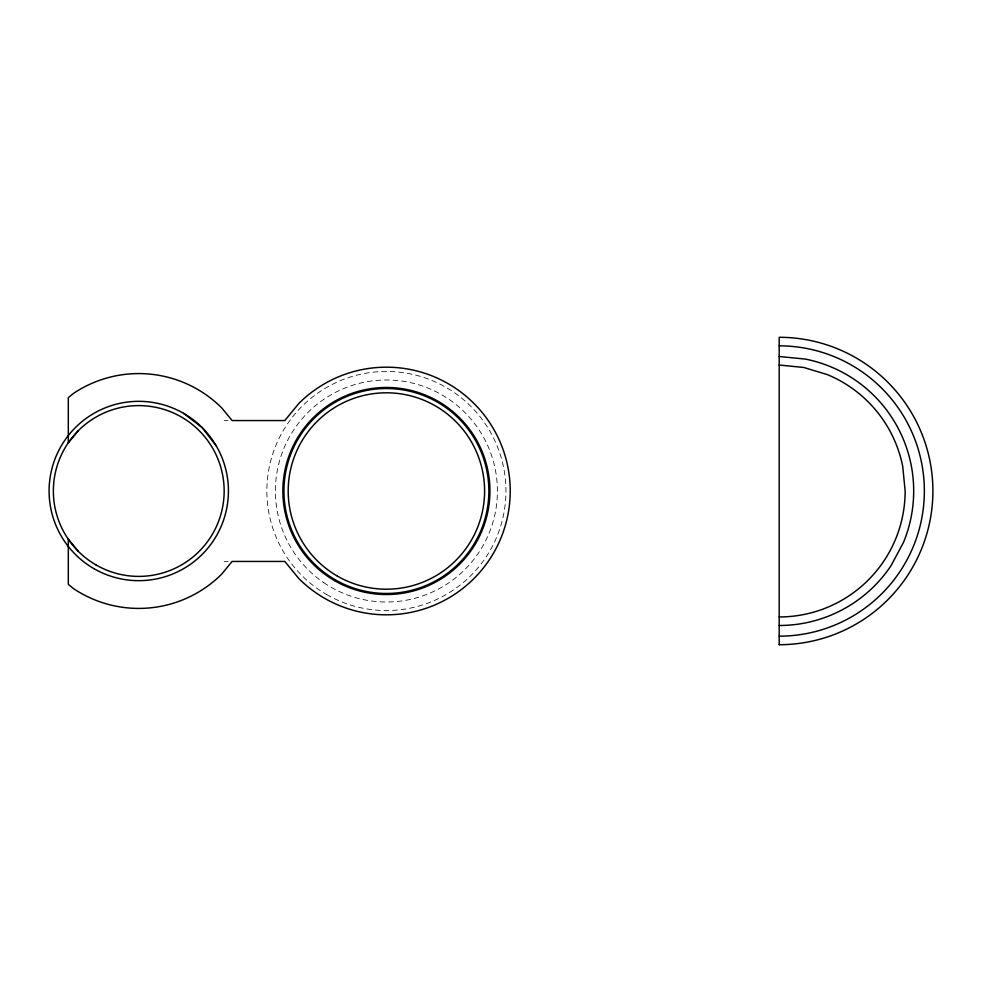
<?xml version="1.0" encoding="UTF-8"?>
<svg xmlns="http://www.w3.org/2000/svg" width="982" height="982" viewBox="0 0 982 982"><rect width="100%" height="100%" fill="white"/><g stroke="black" fill="none" stroke-linecap="round" stroke-linejoin="round"><path stroke-width="0.74" stroke-dasharray="4.91 3.68" d="M224.154 420.554L228.131 420.554M224.154 561.446L228.131 561.446M326.625 594.527A119.546 119.546 0 0 0 505.939 491A119.546 119.546 0 0 0 326.625 387.473A119.546 119.546 0 0 0 326.625 594.527M323.778 582.657A111.003 111.003 0 0 0 497.088 499.396A111.003 111.003 0 0 0 338.324 390.946A111.003 111.003 0 0 0 323.778 582.657"/><path stroke-width="1.47" d="M78.376 430.619L68.31 442.882L68.31 397.661L73.527 393.377A117.41 117.41 0 0 1 221.785 407.972L232.108 420.554L284.805 420.554L298.847 403.442A123.818 123.818 0 0 1 473.95 403.442A123.818 123.818 0 0 1 473.95 578.558A123.818 123.818 0 0 1 298.847 578.558L284.805 561.446L232.108 561.446L221.785 574.028A117.41 117.41 0 0 1 73.527 588.623L68.31 584.339L68.31 539.118L78.376 551.381M779.192 356.503L805.436 359.093A134.497 134.497 0 0 1 903.452 542.469L891.018 565.718A134.497 134.497 0 0 1 779.192 625.497M779.192 365.046L803.767 367.464L827.396 374.633A125.954 125.954 0 0 1 902.728 466.425L905.146 491A125.954 125.954 0 0 1 779.192 616.954M183.597 413.348L202.157 427.6L216.408 446.172M779.192 345.836A145.164 145.164 0 0 1 924.357 491A145.164 145.164 0 0 1 779.192 636.164M779.192 644.708L779.192 337.292A153.708 153.708 0 0 1 932.9 491A153.708 153.708 0 0 1 779.192 644.708M96.064 564.957A85.397 85.397 0 0 0 224.154 491A85.397 85.397 0 0 0 96.064 417.043A85.397 85.397 0 0 0 96.064 564.957M335.157 579.736A102.472 102.472 0 0 0 488.864 491A102.472 102.472 0 0 0 335.157 402.264A102.472 102.472 0 0 0 335.157 579.736M337.292 576.041A98.2 98.2 0 0 0 484.592 491A98.2 98.2 0 0 0 337.292 405.959A98.2 98.2 0 0 0 337.292 576.041M334.629 580.669A103.54 103.54 0 0 0 489.932 491A103.54 103.54 0 0 0 334.629 401.331A103.54 103.54 0 0 0 334.629 580.669M93.928 568.652A89.657 89.657 0 0 0 228.425 491A89.657 89.657 0 0 0 93.928 413.348A89.657 89.657 0 0 0 93.928 568.652"/></g></svg>
